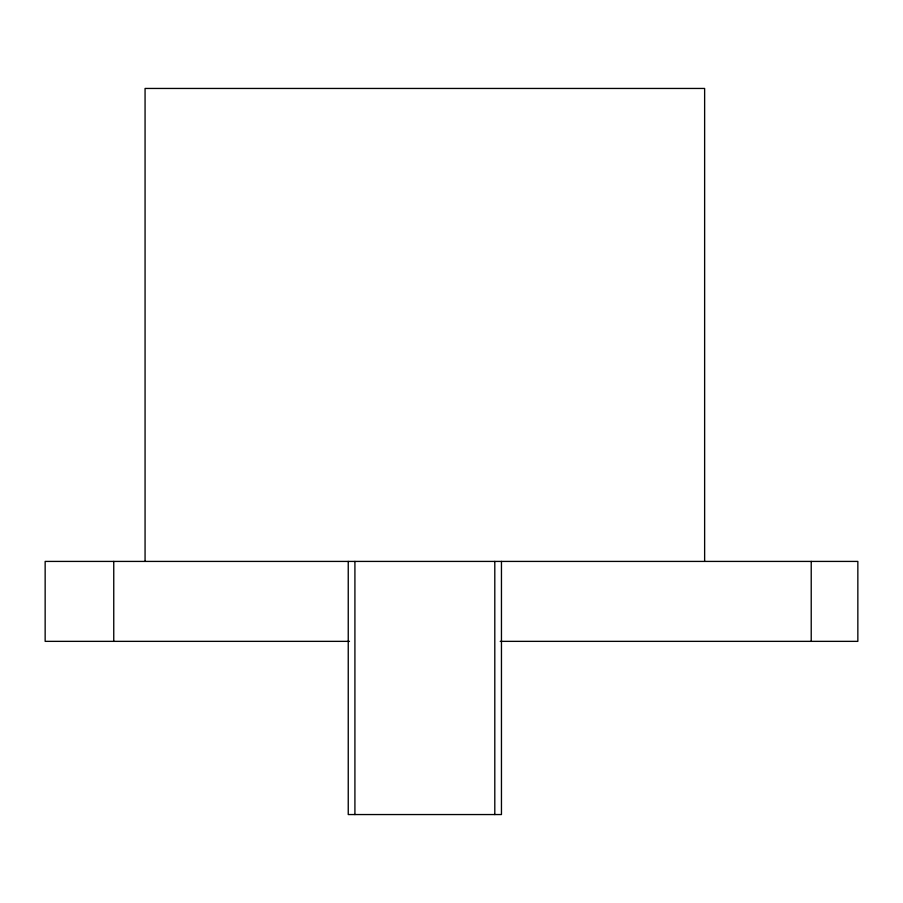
<?xml version="1.0" encoding="UTF-8"?>
<svg xmlns="http://www.w3.org/2000/svg" width="903" height="903" viewBox="0 0 903 903"><rect width="100%" height="100%" fill="white"/><g stroke="black" fill="none" stroke-linecap="round" stroke-linejoin="round"><path stroke-width="1.35" d="M349.484 641.356L45.15 641.356L45.15 561.418L857.85 561.418L857.85 641.356L500.217 641.356M811.221 561.418L811.221 641.356M704.633 561.418L704.633 88.449L145.067 88.449L145.067 561.418M501.458 561.418L501.458 814.551L348.242 814.551L348.242 561.418M494.799 561.418L494.799 814.551M354.913 561.418L354.913 814.551M113.755 561.418L113.755 641.356"/></g></svg>
